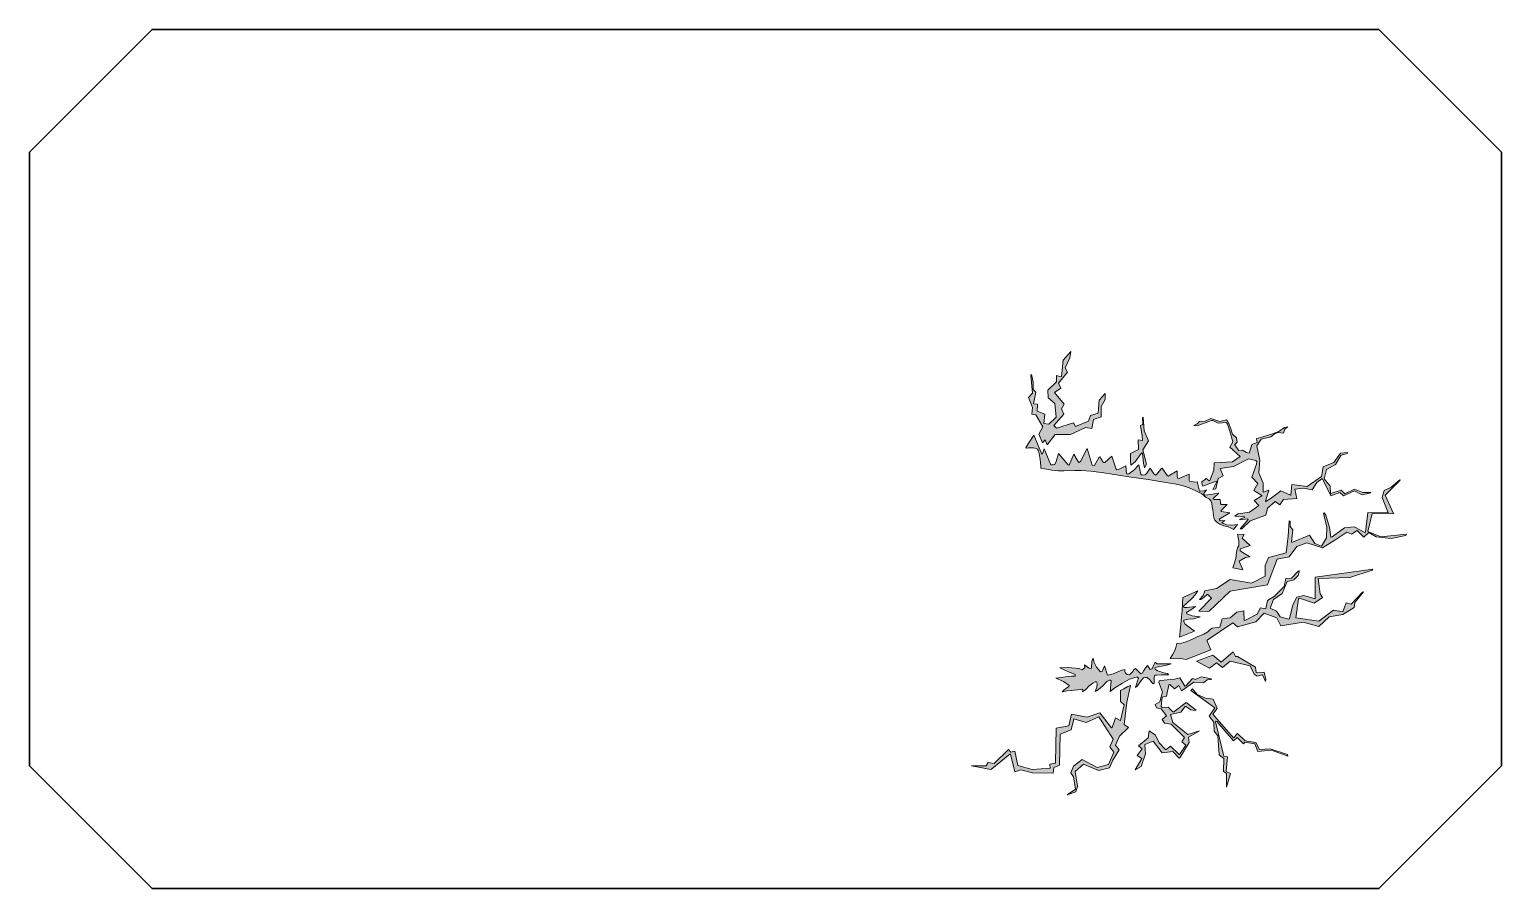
# Model space of a CAD drawing. Extents: x 6 to 143, y -103 to -23.
import ezdxf

# ---------------------------------------------------------------- set-up
doc = ezdxf.new("R2010")
doc.units = 0
doc.header["$MEASUREMENT"] = 0
doc.layers.add('EdgeTop', color=7, linetype='Continuous', lineweight=0)
doc.layers.add('VoidF-Lightning', color=7, linetype='Continuous', lineweight=0)

msp = doc.modelspace()

# ---------------------------------------------------------------- hatches: boundary and pattern name
at = {"layer": 'VoidF-Lightning', "true_color": 0x51c4f1, "transparency": 33554687}
h = msp.add_hatch(color=133, dxfattribs=at)
h.dxf.hatch_style = 2
h.paths.add_polyline_path([(99.76, -60.54), (100.11, -59.87), (99.47, -58.73), (99.09, -58.67), (99.16, -58.06), (98.79, -57.14), (99.16, -56.72), (99.01, -55.08), (99.08, -54.98), (99.22, -55.71), (99.23, -56.4), (99.48, -56.62), (99.25, -57.71), (99.63, -57.74), (99.6, -58.4), (100.31, -58.69), (100.21, -59.55), (100.68, -59.6), (101.35, -58.95), (101.23, -57.7), (100.62, -57.17), (100.58, -56.45), (101.38, -55.67), (101.39, -55.08), (101.8, -55.2), (101.85, -55.16), (102.03, -53.65), (102.73, -52.85), (102.63, -53.45), (102.2, -54.36), (102.43, -54.77), (101.57, -55.79), (101.8, -56.27), (101.22, -56.66), (102.1, -57.75), (101.85, -58.19), (102.07, -58.67), (101.16, -59.75), (101.4, -59.99), (102.99, -59.5), (103.17, -59.82), (104.38, -59.33), (104.55, -58.81), (105.28, -58.59), (105.38, -57.38), (105.92, -56.75), (105.94, -57.31), (105.55, -57.98), (105.57, -58.92), (104.85, -59.19), (104.69, -60.02), (104.09, -59.91), (102.7, -60.58), (101.27, -60.58), (100.52, -61.53), (100.34, -61.06), (100.09, -61.36)])
h = msp.add_hatch(color=133, dxfattribs=at)
h.dxf.hatch_style = 2
h.paths.add_polyline_path([(108.33, -63.43), (108.28, -63.01), (108.28, -62.33), (109.02, -61.97), (109.01, -61.08), (109.41, -61.13), (109.37, -60.7), (109.22, -59.74), (109.38, -59.67), (109.43, -59.61), (109.41, -59.06), (109.48, -58.96), (109.57, -60.24), (109.96, -61.16), (109.44, -62), (109.78, -63.34), (109.6, -63.68), (109.51, -63.26), (109.42, -62.36), (109.35, -62.28), (109.27, -62.36), (108.71, -63.12)])
h = msp.add_hatch(color=133, dxfattribs=at)
h.dxf.hatch_style = 2
h.paths.add_polyline_path([(114.94, -64.98), (115.29, -64.75), (115.32, -64.63), (115.63, -64.88), (115.68, -64.85), (116.06, -63.9), (116.07, -63.22), (117.79, -63.11), (118.51, -62.61), (117.55, -61.77), (117.83, -61.26), (117.55, -60.27), (117.32, -59.6), (117.23, -59.45), (116.46, -59.52), (115.95, -59.26), (115.85, -59.27), (114.5, -59.77), (114.19, -59.73), (114.51, -59.58), (114.73, -59.37), (115.24, -59.33), (115.77, -59.1), (116.6, -59.35), (117.24, -59.21), (117.3, -59.26), (117.42, -59.49), (117.63, -60.04), (117.79, -60.55), (118.15, -60.9), (118.22, -61.28), (118.01, -61.5), (118.01, -61.54), (118.37, -62.11), (118.72, -62.02), (119.11, -62.25), (119.35, -62.32), (119.47, -61.95), (119.59, -61.52), (120.08, -61.31), (120.04, -60.95), (120.19, -60.93), (120.63, -60.79), (121.52, -60.5), (122.12, -60.31), (122.65, -59.91), (122.95, -59.87), (122.66, -60.07), (122.55, -60.44), (122.05, -60.39), (121.78, -60.47), (121.36, -60.8), (120.47, -61.02), (120.07, -61.62), (120.33, -62.97), (120.25, -64.16), (120.66, -65.11), (120.64, -65.94), (121.17, -65.77), (120.86, -66.78), (120.91, -66.83), (121.31, -66.56), (122.3, -65.82), (123.2, -66.24), (123.24, -66.21), (123.31, -65.24), (124.76, -65.42), (126.09, -64.48), (126.24, -63.59), (127.22, -63.19), (127.85, -62.31), (128.52, -62.24), (128.46, -62.36), (127.95, -62.49), (127.88, -62.53), (127.39, -63.38), (126.54, -63.83), (126.32, -64.69), (126.9, -65.38), (126.93, -66.05), (126.96, -66.07), (127.9, -65.76), (128.26, -66.09), (129.16, -65.66), (129.94, -65.98), (130.65, -65.98), (130.68, -66.02), (129.87, -66.2), (129.16, -65.81), (128.13, -66.29), (127.78, -65.98), (126.95, -66.28), (126.17, -64.7), (126.12, -64.7), (125.65, -65.05), (125.2, -65.74), (124.4, -65.56), (123.61, -65.68), (123.79, -66.53), (122.54, -66.64), (122.21, -67.13), (121.77, -66.81), (121.04, -67.43), (120.89, -68.08), (119.43, -68.63), (118.65, -69.37), (118.5, -69.36), (119.25, -68.5), (119.23, -68.42), (118.49, -68.53), (118.46, -68.46), (118.91, -68.29), (118.87, -68.21), (118, -68.19), (118.06, -68.11), (118.33, -67.97), (119.38, -67.8), (120.23, -67.2), (119.82, -66.73), (120.53, -66.29), (120.52, -66.25), (119.77, -65.78), (120.16, -65.13), (119.6, -64.55), (120.02, -63.35), (120.05, -63.1), (119.98, -63), (119.27, -62.85), (119.23, -62.86), (117.89, -63.56), (116.64, -63.74), (116.92, -64.41), (116.45, -64.66), (116.25, -65.65), (115.96, -65.7), (116.15, -65.31), (116.3, -65.01), (116.28, -64.93), (115.04, -65.4), (114.98, -65.25)])
h = msp.add_hatch(color=133, dxfattribs=at)
h.dxf.hatch_style = 2
h.paths.add_polyline_path([(98.55, -61.8), (99.28, -60.65), (100.02, -62.4), (100.08, -62.39), (100.24, -61.92), (100.87, -63.4), (101.08, -63.41), (101.23, -63.37), (101.36, -63.1), (101.59, -62.33), (102.47, -63.4), (102.56, -63.42), (102.65, -63.29), (103.02, -62.41), (103.44, -63.16), (103.49, -63.17), (103.62, -63.08), (104.26, -61.87), (104.73, -63.44), (104.84, -63.48), (104.93, -63.45), (105.38, -62.7), (105.42, -62.65), (105.74, -63.14), (105.8, -63.18), (105.91, -63.18), (106.56, -62.58), (106.96, -63.79), (107.02, -63.86), (107.16, -63.85), (107.85, -63.5), (107.92, -64.21), (108.01, -64.26), (108.14, -64.24), (108.61, -63.89), (109.07, -63.41), (109.26, -64.26), (109.37, -64.35), (109.67, -64.33), (109.82, -64.19), (110.12, -63.7), (110.47, -64.25), (110.61, -64.35), (110.69, -64.34), (111.19, -63.73), (111.24, -63.71), (111.73, -64.43), (111.79, -64.46), (112.65, -63.95), (112.64, -64.4), (112.68, -64.65), (112.81, -64.67), (112.94, -64.61), (113.75, -64.27), (113.75, -64.85), (113.8, -64.93), (113.96, -64.96), (114.28, -65), (114.5, -64.98), (114.71, -65.86), (114.81, -65.86), (115.16, -65.81), (115.36, -65.74), (115.13, -66.08), (115.14, -66.2), (115.2, -66.23), (115.7, -66.17), (116.53, -66.04), (116, -66.52), (116, -66.59), (116.13, -66.63), (116.64, -66.62), (116.66, -67.01), (116.73, -67.1), (117.29, -67.1), (116.71, -67.67), (116.76, -67.76), (117.55, -67.88), (116.56, -68.47), (116.64, -68.61), (117.09, -68.59), (116.81, -68.77), (116.92, -68.87), (117.25, -68.98), (117.69, -69.02), (118.02, -68.98), (118.27, -68.95), (117.87, -69.41), (117.68, -69.29), (117.4, -69.17), (116.98, -69.07), (116.62, -68.94), (116.33, -68.74), (116.16, -68.56), (116.05, -68.34), (116.01, -68.1), (116, -67.85), (115.95, -67.59), (115.91, -67.32), (115.88, -66.98), (115.81, -66.77), (115.61, -66.57), (115.35, -66.43), (114.93, -66.11), (114.38, -65.83), (113.74, -65.55), (113.11, -65.34), (112.39, -65.18), (111.58, -65.03), (109.94, -64.78), (108.12, -64.51), (105.82, -64.14), (104.6, -63.98), (103.68, -63.92), (103.09, -63.93), (102.07, -63.96), (101.57, -63.95), (100.97, -63.89), (100.64, -63.82), (100.28, -63.77), (99.94, -63.72), (99.94, -63.48), (99.87, -62.91), (99.79, -62.36), (99.71, -62.11), (99.61, -61.95), (99.5, -61.87), (99.39, -61.84), (99.25, -61.82), (98.8, -61.83), (98.59, -61.84)])
h = msp.add_hatch(color=133, dxfattribs=at)
h.dxf.hatch_style = 2
h.paths.add_polyline_path([(114.73, -75.93), (115.05, -75.56), (115.21, -75.12), (116.31, -74.91), (117.56, -74.08), (119.57, -74.43), (120.85, -73.77), (120.85, -72.76), (121.16, -72.02), (122.79, -71.6), (122.98, -70.04), (123.06, -68.61), (123.15, -68.64), (123.17, -69.15), (123.4, -69.45), (123.28, -70.57), (123.33, -70.62), (124.97, -69.95), (125.47, -70.72), (126.08, -70.96), (126.55, -70.19), (126.57, -69.19), (126.27, -67.89), (126.34, -67.87), (126.5, -68.08), (126.82, -69.23), (126.94, -70.14), (127.08, -70.09), (128.23, -69.27), (129.14, -69.17), (130.13, -69.69), (130.18, -69.68), (130.4, -67.84), (132.29, -67.87), (131.72, -66.43), (131.92, -65.79), (132.54, -65.51), (133.39, -64.8), (133.41, -64.82), (132, -66.22), (132.79, -67.92), (132.8, -67.96), (130.8, -67.94), (130.39, -69.61), (131.62, -70.09), (133.99, -69.87), (133.94, -69.97), (132.57, -70.27), (131.17, -70.1), (130.49, -69.69), (130.02, -70.13), (129.4, -69.53), (128.87, -69.87), (128.45, -69.67), (127.31, -70.4), (126.19, -71.13), (124.71, -70.66), (123.77, -71.01), (123.08, -71.98), (121.95, -72.2), (121.31, -73.9), (121.06, -74.57), (117.58, -75.17), (115.61, -77.03), (115.42, -77.07), (114.64, -77.02), (115.82, -75.81), (115.5, -75.48), (115.43, -75.49), (115.12, -75.76), (114.83, -75.93)])
h = msp.add_hatch(color=133, dxfattribs=at)
h.dxf.hatch_style = 2
h.paths.add_polyline_path([(118.27, -69.86), (118.89, -69.89), (118.69, -70.23), (119.43, -70.9), (118.52, -71.23), (118.5, -71.41), (119.42, -71.96), (119, -72.04), (118.42, -72.36), (118.75, -73.17), (117.81, -72.98), (117.97, -72.54), (118.09, -72.13), (118.17, -71.53), (118.27, -71.12), (118.37, -70.95), (118.38, -70.51)])
h = msp.add_hatch(color=133, dxfattribs=at)
h.dxf.hatch_style = 2
h.paths.add_polyline_path([(111.99, -81.44), (112.2, -81.1), (112.41, -80.7), (112.52, -80.41), (112.6, -80.05), (113.05, -80.01), (113.46, -79.89), (114.08, -79.64), (114.56, -79.4), (115.12, -79.16), (115.48, -78.96), (115.64, -78.8), (115.89, -78.61), (116.61, -78.53), (116.83, -77.75), (117.56, -77.66), (118.21, -77.11), (118.86, -76.99), (118.89, -77.89), (119.01, -77.87), (120.08, -77.32), (120.4, -76.72), (120.89, -76.8), (121.04, -76.03), (121.71, -75.63), (122.6, -74.74), (122.75, -73.99), (123.29, -73.94), (123.92, -73.29), (124.04, -73.26), (123.9, -73.71), (123.51, -74.11), (122.88, -74.25), (122.41, -75.39), (121.6, -75.94), (121.29, -76.76), (121.88, -77.03), (122.24, -77.54), (123.04, -77.78), (123.09, -77.75), (123.41, -76.44), (123.77, -75.72), (124.45, -75.57), (125.48, -75.89), (125.5, -73.85), (130.87, -73.11), (130.8, -73.21), (128.71, -73.88), (125.78, -73.98), (125.97, -75.4), (126.18, -75.77), (125.4, -76.27), (124.02, -75.81), (123.95, -75.87), (123.69, -77.66), (125.83, -77.96), (127.2, -76.93), (128.08, -77.09), (128.37, -76.26), (128.84, -76.37), (129.89, -75.26), (130.01, -75.23), (129.19, -76.22), (129.14, -76.68), (128.08, -77.35), (126.79, -77.57), (125.84, -78.44), (124.37, -78.04), (122.28, -78.4), (121.91, -77.65), (120.75, -77.2), (119.97, -78.01), (118.27, -78.48), (117.81, -78.1), (115.44, -79.74), (115.44, -79.81), (115.77, -80.63), (113.46, -81.54), (113.13, -81.46)])
h = msp.add_hatch(color=133, dxfattribs=at)
h.dxf.hatch_style = 2
h.paths.add_polyline_path([(112.84, -79.44), (114.26, -78.89), (113.39, -78.24), (113.27, -78.02), (113.25, -77.85), (113.68, -77.77), (114.2, -77.73), (114.79, -77.56), (114.02, -77.47), (113.55, -77.26), (113.51, -77.14), (113.92, -76.89), (114.35, -76.58), (113.53, -76.69), (113.25, -76.68), (113.24, -76.56), (113.51, -76.31), (114, -75.86), (114.32, -75.52), (114.57, -75.14), (113.79, -75.46), (113.18, -75.75), (113.11, -76.97), (113.05, -77.6), (112.96, -78.58)])
h = msp.add_hatch(color=133, dxfattribs=at)
h.dxf.hatch_style = 2
h.paths.add_polyline_path([(114.44, -81.69), (115.97, -81.12), (116.73, -81.77), (117.84, -80.8), (118.08, -81.24), (118.26, -81.26), (119.92, -82.24), (120.01, -82.75), (120.08, -82.77), (120.75, -82.72), (120.91, -83.4), (120.86, -83.59), (120.58, -82.96), (120.1, -83.08), (119.8, -82.9), (119.44, -82.12), (117.58, -81.67), (116.85, -82.28), (116.31, -81.85), (115.66, -82.35)])
h = msp.add_hatch(color=133, dxfattribs=at)
h.dxf.hatch_style = 2
h.paths.add_polyline_path([(106.15, -82.98), (105.88, -82.13), (105.65, -82.66), (105.48, -82.68), (105.13, -82.24), (104.88, -81.73), (104.83, -81.47), (104.74, -81.48), (104.7, -81.76), (104.67, -82.27), (104.66, -82.34), (104.57, -82.38), (104.39, -82.3), (103.99, -82.03), (104.05, -82.31), (103.79, -82.48), (103.5, -82.36), (102.45, -82.26), (101.7, -82.3), (102.18, -82.52), (102.46, -82.65), (103.13, -82.94), (103.13, -83.07), (102.8, -83.09), (102.24, -83.14), (101.83, -83.2), (101.33, -83.28), (102.05, -83.57), (102.59, -83.94), (102.54, -84.04), (102.33, -84.2), (102.15, -84.33), (101.93, -84.53), (102.4, -84.44), (102.76, -84.4), (103.62, -84.31), (103.77, -84.29), (103.84, -84.35), (103.82, -84.54), (104.12, -84.31), (104.41, -84.02), (104.79, -83.72), (105.01, -83.6), (105.12, -83.62), (105.18, -83.73), (105.17, -83.84), (105.15, -84.1), (105, -84.52), (105.31, -84.31), (105.68, -84.02), (106.09, -83.59), (106.32, -83.45), (106.43, -83.45), (106.48, -83.53), (106.38, -84.5), (106.82, -84.17), (107.54, -83.73), (108.2, -83.37), (108.68, -83.19), (108.86, -83.16), (108.95, -83.18), (109.02, -83.28), (108.95, -83.53), (108.77, -84.14), (108.93, -83.99), (109.28, -83.48), (109.51, -83.25), (109.67, -83.21), (109.82, -83.21), (109.98, -83.29), (110.12, -83.45), (110.28, -83.67), (110.37, -83.77), (110.48, -83.77), (110.48, -83.51), (110.5, -83.16), (110.55, -82.99), (110.7, -82.98), (111.17, -82.97), (111.54, -82.96), (111.8, -82.95), (111.84, -82.91), (111.75, -82.82), (111.37, -82.76), (111.02, -82.66), (110.82, -82.57), (110.58, -82.42), (110.57, -82.3), (110.7, -82.24), (111.02, -82.17), (111.37, -82.13), (111.76, -82.04), (112.07, -81.94), (111.58, -81.93), (111.07, -81.92), (110.75, -81.93), (110.59, -81.79), (110.45, -82.03), (110.31, -82.41), (110.12, -82.47), (109.88, -82.1), (109.7, -82.31), (109.53, -82.55), (109.42, -82.78), (109.38, -82.84), (109.24, -82.86), (108.97, -82.58), (108.76, -82.36), (108.64, -82.47), (108.43, -82.7), (108.26, -82.89), (108.17, -82.96), (107.98, -82.92), (107.83, -82.8), (107.77, -82.63), (107.75, -82.47), (107.48, -82.52), (107.12, -82.68), (106.76, -82.83), (106.47, -82.92)])
h = msp.add_hatch(color=133, dxfattribs=at)
h.dxf.hatch_style = 2
h.paths.add_polyline_path([(111.11, -83.49), (111.72, -83.42), (112.4, -83.37), (112.87, -83.25), (113.35, -84.01), (113.45, -83.97), (114.06, -83.31), (114.32, -83.4), (114.9, -83.15), (115.82, -83.33), (115.78, -83.38), (115.42, -83.41), (115.09, -83.69), (114.19, -83.65), (113.04, -84.44), (112.8, -83.94), (112.4, -84.26), (111.95, -83.85), (111.85, -83.9), (111.63, -84.94), (111.25, -85.03), (111.14, -85.9), (111.24, -86), (111.81, -85.97), (112.23, -86.39), (112.33, -86.39), (113.47, -85.54), (114.42, -86.25), (114.31, -86.27), (113.9, -86.2), (113.44, -85.89), (113.37, -85.9), (112.98, -86.42), (112.01, -86.65), (112.23, -87.38), (113.64, -88.5), (114.73, -88.17), (113.69, -88.75), (113.77, -89.25), (112.88, -90.67), (112.81, -90.72), (112.23, -90.11), (111.24, -90.22), (110.39, -89.12), (109.64, -89.44), (109.68, -90.32), (109.27, -91.5), (108.71, -91.79), (109.36, -90.75), (108.9, -90.48), (109.37, -89.85), (109.02, -89.57), (109.92, -88.81), (110.02, -88.16), (110.63, -88.58), (110.96, -89.3), (111.54, -89.9), (111.6, -89.9), (112.03, -89.6), (112.83, -90.39), (112.86, -90.37), (113.45, -89.5), (113.06, -89.2), (113.33, -88.78), (112.09, -87.56), (111.47, -87.45), (111.25, -87.12), (111.63, -86.77), (111.14, -86.13), (110.71, -86.02), (110.58, -85.72), (111.03, -85.48), (111.28, -84.54), (110.93, -83.68), (110.96, -83.5)])
h = msp.add_hatch(color=133, dxfattribs=at)
h.dxf.hatch_style = 2
h.paths.add_polyline_path([(108.3, -83.96), (107.96, -85.49), (107.71, -87.58), (108.09, -87.87), (107.27, -88.66), (106.89, -89.51), (107.22, -89.94), (106.64, -90.9), (106.32, -91.61), (105.3, -91.85), (103.9, -91.28), (103.12, -91.95), (103.36, -93.32), (103.2, -93.86), (102.4, -94.12), (103.15, -93.59), (102.99, -92.44), (102.72, -92.08), (102.97, -91.47), (103.78, -90.84), (105.19, -91.57), (106.23, -91.32), (106.73, -90.17), (106.37, -89.67), (106.67, -88.95), (105.34, -86.88), (104.17, -87.38), (103.01, -87.05), (102.77, -88.08), (101.74, -88.48), (101.66, -91.37), (101.14, -91.57), (101.1, -92.11), (99.17, -92.07), (98.08, -91.81), (97.51, -91.99), (97.12, -90.35), (97.05, -90.33), (95.37, -91.7), (95.28, -91.76), (93.48, -91.42), (94.83, -91.44), (95.02, -91.11), (95.58, -91.22), (96.91, -89.91), (97.14, -90.15), (97.51, -90.07), (97.79, -91.41), (99.12, -91.78), (100.79, -91.64), (100.77, -91.27), (101.29, -91.19), (101.37, -87.93), (102.55, -87.71), (102.78, -86.61), (104.25, -86.89), (105.42, -86.49), (106.52, -87.9), (106.57, -87.86), (106.9, -86.97), (107.33, -87.21), (107.36, -87.21), (107.71, -85.76), (107.35, -85.43), (107.37, -84.4), (107.66, -84.25), (108.04, -84.05)])
h = msp.add_hatch(color=133, dxfattribs=at)
h.dxf.hatch_style = 2
h.paths.add_polyline_path([(113.92, -84.41), (116.14, -86.02), (115.62, -86.81), (116.05, -87.35), (116.09, -88.21), (116.43, -88.64), (116.54, -90.42), (116.97, -90.76), (116.94, -91.96), (117.24, -92.13), (117.22, -93.42), (117.59, -92.13), (117.19, -91.97), (117.33, -90.6), (116.99, -90.54), (116.21, -87.34), (116.23, -87.28), (116.32, -87.29), (117.89, -89.11), (118.23, -88.79), (118.83, -89.39), (118.93, -89.23), (119.87, -89.39), (120.14, -90.08), (121.43, -89.98), (122.96, -90.54), (122.91, -90.39), (121.31, -89.84), (120.3, -89.9), (119.98, -89.26), (118.97, -89.1), (118.25, -88.41), (117.88, -88.81), (117.22, -88.07), (116.11, -86.79), (115.97, -86.63), (116.35, -86.1), (116, -85.21), (115.29, -85.13), (114.49, -84.78), (114.08, -84.26)])

# ---------------------------------------------------------------- linework, layer by layer
at = {"layer": 'EdgeTop', "color": 250, "lineweight": 35, "true_color": 0x231f20}
msp.add_lwpolyline([(142.86, -91.43), (142.86, -34.29), (131.43, -22.86), (17.14, -22.86), (5.71, -34.29), (5.71, -91.43), (17.14, -102.86), (131.43, -102.86)], close=True, dxfattribs=at)
at = {"layer": 'VoidF-Lightning', "color": 165, "lineweight": 9, "true_color": 0x4167b0}
for points in [[(99.76, -60.54), (100.11, -59.87), (99.47, -58.73), (99.09, -58.67), (99.16, -58.06), (98.79, -57.14), (99.16, -56.72), (99.01, -55.08), (99.08, -54.98), (99.22, -55.71), (99.23, -56.4), (99.48, -56.62), (99.25, -57.71), (99.63, -57.74), (99.6, -58.4), (100.31, -58.69), (100.21, -59.55), (100.68, -59.6), (101.35, -58.95), (101.23, -57.7), (100.62, -57.17), (100.58, -56.45), (101.38, -55.67), (101.39, -55.08), (101.8, -55.2), (101.85, -55.16), (102.03, -53.65), (102.73, -52.85), (102.63, -53.45), (102.2, -54.36), (102.43, -54.77), (101.57, -55.79), (101.8, -56.27), (101.22, -56.66), (102.1, -57.75), (101.85, -58.19), (102.07, -58.67), (101.16, -59.75), (101.4, -59.99), (102.99, -59.5), (103.17, -59.82), (104.38, -59.33), (104.55, -58.81), (105.28, -58.59), (105.38, -57.38), (105.92, -56.75), (105.94, -57.31), (105.55, -57.98), (105.57, -58.92), (104.85, -59.19), (104.69, -60.02), (104.09, -59.91), (102.7, -60.58), (101.27, -60.58), (100.52, -61.53), (100.34, -61.06), (100.09, -61.36)], [(108.33, -63.43), (108.28, -63.01), (108.28, -62.33), (109.02, -61.97), (109.01, -61.08), (109.41, -61.13), (109.37, -60.7), (109.22, -59.74), (109.38, -59.67), (109.43, -59.61), (109.41, -59.06), (109.48, -58.96), (109.57, -60.24), (109.96, -61.16), (109.44, -62), (109.78, -63.34), (109.6, -63.68), (109.51, -63.26), (109.42, -62.36), (109.35, -62.28), (109.27, -62.36), (108.71, -63.12)], [(114.94, -64.98), (115.29, -64.75), (115.32, -64.63), (115.63, -64.88), (115.68, -64.85), (116.06, -63.9), (116.07, -63.22), (117.79, -63.11), (118.51, -62.61), (117.55, -61.77), (117.83, -61.26), (117.55, -60.27), (117.32, -59.6), (117.23, -59.45), (116.46, -59.52), (115.95, -59.26), (115.85, -59.27), (114.5, -59.77), (114.19, -59.73), (114.51, -59.58), (114.73, -59.37), (115.24, -59.33), (115.77, -59.1), (116.6, -59.35), (117.24, -59.21), (117.3, -59.26), (117.42, -59.49), (117.63, -60.04), (117.79, -60.55), (118.15, -60.9), (118.22, -61.28), (118.01, -61.5), (118.01, -61.54), (118.37, -62.11), (118.72, -62.02), (119.11, -62.25), (119.35, -62.32), (119.47, -61.95), (119.59, -61.52), (120.08, -61.31), (120.04, -60.95), (120.19, -60.93), (120.63, -60.79), (121.52, -60.5), (122.12, -60.31), (122.65, -59.91), (122.95, -59.87), (122.66, -60.07), (122.55, -60.44), (122.05, -60.39), (121.78, -60.47), (121.36, -60.8), (120.47, -61.02), (120.07, -61.62), (120.33, -62.97), (120.25, -64.16), (120.66, -65.11), (120.64, -65.94), (121.17, -65.77), (120.86, -66.78), (120.91, -66.83), (121.31, -66.56), (122.3, -65.82), (123.2, -66.24), (123.24, -66.21), (123.31, -65.24), (124.76, -65.42), (126.09, -64.48), (126.24, -63.59), (127.22, -63.19), (127.85, -62.31), (128.52, -62.24), (128.46, -62.36), (127.95, -62.49), (127.88, -62.53), (127.39, -63.38), (126.54, -63.83), (126.32, -64.69), (126.9, -65.38), (126.93, -66.05), (126.96, -66.07), (127.9, -65.76), (128.26, -66.09), (129.16, -65.66), (129.94, -65.98), (130.65, -65.98), (130.68, -66.02), (129.87, -66.2), (129.16, -65.81), (128.13, -66.29), (127.78, -65.98), (126.95, -66.28), (126.17, -64.7), (126.12, -64.7), (125.65, -65.05), (125.2, -65.74), (124.4, -65.56), (123.61, -65.68), (123.79, -66.53), (122.54, -66.64), (122.21, -67.13), (121.77, -66.81), (121.04, -67.43), (120.89, -68.08), (119.43, -68.63), (118.65, -69.37), (118.5, -69.36), (119.25, -68.5), (119.23, -68.42), (118.49, -68.53), (118.46, -68.46), (118.91, -68.29), (118.87, -68.21), (118, -68.19), (118.06, -68.11), (118.33, -67.97), (119.38, -67.8), (120.23, -67.2), (119.82, -66.73), (120.53, -66.29), (120.52, -66.25), (119.77, -65.78), (120.16, -65.13), (119.6, -64.55), (120.02, -63.35), (120.05, -63.1), (119.98, -63), (119.27, -62.85), (119.23, -62.86), (117.89, -63.56), (116.64, -63.74), (116.92, -64.41), (116.45, -64.66), (116.25, -65.65), (115.96, -65.7), (116.15, -65.31), (116.3, -65.01), (116.28, -64.93), (115.04, -65.4), (114.98, -65.25)], [(98.55, -61.8), (99.28, -60.65), (100.02, -62.4), (100.08, -62.39), (100.24, -61.92), (100.87, -63.4), (101.08, -63.41), (101.23, -63.37), (101.36, -63.1), (101.59, -62.33), (102.47, -63.4), (102.56, -63.42), (102.65, -63.29), (103.02, -62.41), (103.44, -63.16), (103.49, -63.17), (103.62, -63.08), (104.26, -61.87), (104.73, -63.44), (104.84, -63.48), (104.93, -63.45), (105.38, -62.7), (105.42, -62.65), (105.74, -63.14), (105.8, -63.18), (105.91, -63.18), (106.56, -62.58), (106.96, -63.79), (107.02, -63.86), (107.16, -63.85), (107.85, -63.5), (107.92, -64.21), (108.01, -64.26), (108.14, -64.24), (108.61, -63.89), (109.07, -63.41), (109.26, -64.26), (109.37, -64.35), (109.67, -64.33), (109.82, -64.19), (110.12, -63.7), (110.47, -64.25), (110.61, -64.35), (110.69, -64.34), (111.19, -63.73), (111.24, -63.71), (111.73, -64.43), (111.79, -64.46), (112.65, -63.95), (112.64, -64.4), (112.68, -64.65), (112.81, -64.67), (112.94, -64.61), (113.75, -64.27), (113.75, -64.85), (113.8, -64.93), (113.96, -64.96), (114.28, -65), (114.5, -64.98), (114.71, -65.86), (114.81, -65.86), (115.16, -65.81), (115.36, -65.74), (115.13, -66.08), (115.14, -66.2), (115.2, -66.23), (115.7, -66.17), (116.53, -66.04), (116, -66.52), (116, -66.59), (116.13, -66.63), (116.64, -66.62), (116.66, -67.01), (116.73, -67.1), (117.29, -67.1), (116.71, -67.67), (116.76, -67.76), (117.55, -67.88), (116.56, -68.47), (116.64, -68.61), (117.09, -68.59), (116.81, -68.77), (116.92, -68.87), (117.25, -68.98), (117.69, -69.02), (118.02, -68.98), (118.27, -68.95), (117.87, -69.41), (117.68, -69.29), (117.4, -69.17), (116.98, -69.07), (116.62, -68.94), (116.33, -68.74), (116.16, -68.56), (116.05, -68.34), (116.01, -68.1), (116, -67.85), (115.95, -67.59), (115.91, -67.32), (115.88, -66.98), (115.81, -66.77), (115.61, -66.57), (115.35, -66.43), (114.93, -66.11), (114.38, -65.83), (113.74, -65.55), (113.11, -65.34), (112.39, -65.18), (111.58, -65.03), (109.94, -64.78), (108.12, -64.51), (105.82, -64.14), (104.6, -63.98), (103.68, -63.92), (103.09, -63.93), (102.07, -63.96), (101.57, -63.95), (100.97, -63.89), (100.64, -63.82), (100.28, -63.77), (99.94, -63.72), (99.94, -63.48), (99.87, -62.91), (99.79, -62.36), (99.71, -62.11), (99.61, -61.95), (99.5, -61.87), (99.39, -61.84), (99.25, -61.82), (98.8, -61.83), (98.59, -61.84)], [(114.73, -75.93), (115.05, -75.56), (115.21, -75.12), (116.31, -74.91), (117.56, -74.08), (119.57, -74.43), (120.85, -73.77), (120.85, -72.76), (121.16, -72.02), (122.79, -71.6), (122.98, -70.04), (123.06, -68.61), (123.15, -68.64), (123.17, -69.15), (123.4, -69.45), (123.28, -70.57), (123.33, -70.62), (124.97, -69.95), (125.47, -70.72), (126.08, -70.96), (126.55, -70.19), (126.57, -69.19), (126.27, -67.89), (126.34, -67.87), (126.5, -68.08), (126.82, -69.23), (126.94, -70.14), (127.08, -70.09), (128.23, -69.27), (129.14, -69.17), (130.13, -69.69), (130.18, -69.68), (130.4, -67.84), (132.29, -67.87), (131.72, -66.43), (131.92, -65.79), (132.54, -65.51), (133.39, -64.8), (133.41, -64.82), (132, -66.22), (132.79, -67.92), (132.8, -67.96), (130.8, -67.94), (130.39, -69.61), (131.62, -70.09), (133.99, -69.87), (133.94, -69.97), (132.57, -70.27), (131.17, -70.1), (130.49, -69.69), (130.02, -70.13), (129.4, -69.53), (128.87, -69.87), (128.45, -69.67), (127.31, -70.4), (126.19, -71.13), (124.71, -70.66), (123.77, -71.01), (123.08, -71.98), (121.95, -72.2), (121.31, -73.9), (121.06, -74.57), (117.58, -75.17), (115.61, -77.03), (115.42, -77.07), (114.64, -77.02), (115.82, -75.81), (115.5, -75.48), (115.43, -75.49), (115.12, -75.76), (114.83, -75.93)], [(118.27, -69.86), (118.89, -69.89), (118.69, -70.23), (119.43, -70.9), (118.52, -71.23), (118.5, -71.41), (119.42, -71.96), (119, -72.04), (118.42, -72.36), (118.75, -73.17), (117.81, -72.98), (117.97, -72.54), (118.09, -72.13), (118.17, -71.53), (118.27, -71.12), (118.37, -70.95), (118.38, -70.51)], [(111.99, -81.44), (112.2, -81.1), (112.41, -80.7), (112.52, -80.41), (112.6, -80.05), (113.05, -80.01), (113.46, -79.89), (114.08, -79.64), (114.56, -79.4), (115.12, -79.16), (115.48, -78.96), (115.64, -78.8), (115.89, -78.61), (116.61, -78.53), (116.83, -77.75), (117.56, -77.66), (118.21, -77.11), (118.86, -76.99), (118.89, -77.89), (119.01, -77.87), (120.08, -77.32), (120.4, -76.72), (120.89, -76.8), (121.04, -76.03), (121.71, -75.63), (122.6, -74.74), (122.75, -73.99), (123.29, -73.94), (123.92, -73.29), (124.04, -73.26), (123.9, -73.71), (123.51, -74.11), (122.88, -74.25), (122.41, -75.39), (121.6, -75.94), (121.29, -76.76), (121.88, -77.03), (122.24, -77.54), (123.04, -77.78), (123.09, -77.75), (123.41, -76.44), (123.77, -75.72), (124.45, -75.57), (125.48, -75.89), (125.5, -73.85), (130.87, -73.11), (130.8, -73.21), (128.71, -73.88), (125.78, -73.98), (125.97, -75.4), (126.18, -75.77), (125.4, -76.27), (124.02, -75.81), (123.95, -75.87), (123.69, -77.66), (125.83, -77.96), (127.2, -76.93), (128.08, -77.09), (128.37, -76.26), (128.84, -76.37), (129.89, -75.26), (130.01, -75.23), (129.19, -76.22), (129.14, -76.68), (128.08, -77.35), (126.79, -77.57), (125.84, -78.44), (124.37, -78.04), (122.28, -78.4), (121.91, -77.65), (120.75, -77.2), (119.97, -78.01), (118.27, -78.48), (117.81, -78.1), (115.44, -79.74), (115.44, -79.81), (115.77, -80.63), (113.46, -81.54), (113.13, -81.46)], [(112.84, -79.44), (114.26, -78.89), (113.39, -78.24), (113.27, -78.02), (113.25, -77.85), (113.68, -77.77), (114.2, -77.73), (114.79, -77.56), (114.02, -77.47), (113.55, -77.26), (113.51, -77.14), (113.92, -76.89), (114.35, -76.58), (113.53, -76.69), (113.25, -76.68), (113.24, -76.56), (113.51, -76.31), (114, -75.86), (114.32, -75.52), (114.57, -75.14), (113.79, -75.46), (113.18, -75.75), (113.11, -76.97), (113.05, -77.6), (112.96, -78.58)], [(114.44, -81.69), (115.97, -81.12), (116.73, -81.77), (117.84, -80.8), (118.08, -81.24), (118.26, -81.26), (119.92, -82.24), (120.01, -82.75), (120.08, -82.77), (120.75, -82.72), (120.91, -83.4), (120.86, -83.59), (120.58, -82.96), (120.1, -83.08), (119.8, -82.9), (119.44, -82.12), (117.58, -81.67), (116.85, -82.28), (116.31, -81.85), (115.66, -82.35)], [(106.15, -82.98), (105.88, -82.13), (105.65, -82.66), (105.48, -82.68), (105.13, -82.24), (104.88, -81.73), (104.83, -81.47), (104.74, -81.48), (104.7, -81.76), (104.67, -82.27), (104.66, -82.34), (104.57, -82.38), (104.39, -82.3), (103.99, -82.03), (104.05, -82.31), (103.79, -82.48), (103.5, -82.36), (102.45, -82.26), (101.7, -82.3), (102.18, -82.52), (102.46, -82.65), (103.13, -82.94), (103.13, -83.07), (102.8, -83.09), (102.24, -83.14), (101.83, -83.2), (101.33, -83.28), (102.05, -83.57), (102.59, -83.94), (102.54, -84.04), (102.33, -84.2), (102.15, -84.33), (101.93, -84.53), (102.4, -84.44), (102.76, -84.4), (103.62, -84.31), (103.77, -84.29), (103.84, -84.35), (103.82, -84.54), (104.12, -84.31), (104.41, -84.02), (104.79, -83.72), (105.01, -83.6), (105.12, -83.62), (105.18, -83.73), (105.17, -83.84), (105.15, -84.1), (105, -84.52), (105.31, -84.31), (105.68, -84.02), (106.09, -83.59), (106.32, -83.45), (106.43, -83.45), (106.48, -83.53), (106.38, -84.5), (106.82, -84.17), (107.54, -83.73), (108.2, -83.37), (108.68, -83.19), (108.86, -83.16), (108.95, -83.18), (109.02, -83.28), (108.95, -83.53), (108.77, -84.14), (108.93, -83.99), (109.28, -83.48), (109.51, -83.25), (109.67, -83.21), (109.82, -83.21), (109.98, -83.29), (110.12, -83.45), (110.28, -83.67), (110.37, -83.77), (110.48, -83.77), (110.48, -83.51), (110.5, -83.16), (110.55, -82.99), (110.7, -82.98), (111.17, -82.97), (111.54, -82.96), (111.8, -82.95), (111.84, -82.91), (111.75, -82.82), (111.37, -82.76), (111.02, -82.66), (110.82, -82.57), (110.58, -82.42), (110.57, -82.3), (110.7, -82.24), (111.02, -82.17), (111.37, -82.13), (111.76, -82.04), (112.07, -81.94), (111.58, -81.93), (111.07, -81.92), (110.75, -81.93), (110.59, -81.79), (110.45, -82.03), (110.31, -82.41), (110.12, -82.47), (109.88, -82.1), (109.7, -82.31), (109.53, -82.55), (109.42, -82.78), (109.38, -82.84), (109.24, -82.86), (108.97, -82.58), (108.76, -82.36), (108.64, -82.47), (108.43, -82.7), (108.26, -82.89), (108.17, -82.96), (107.98, -82.92), (107.83, -82.8), (107.77, -82.63), (107.75, -82.47), (107.48, -82.52), (107.12, -82.68), (106.76, -82.83), (106.47, -82.92)], [(111.11, -83.49), (111.72, -83.42), (112.4, -83.37), (112.87, -83.25), (113.35, -84.01), (113.45, -83.97), (114.06, -83.31), (114.32, -83.4), (114.9, -83.15), (115.82, -83.33), (115.78, -83.38), (115.42, -83.41), (115.09, -83.69), (114.19, -83.65), (113.04, -84.44), (112.8, -83.94), (112.4, -84.26), (111.95, -83.85), (111.85, -83.9), (111.63, -84.94), (111.25, -85.03), (111.14, -85.9), (111.24, -86), (111.81, -85.97), (112.23, -86.39), (112.33, -86.39), (113.47, -85.54), (114.42, -86.25), (114.31, -86.27), (113.9, -86.2), (113.44, -85.89), (113.37, -85.9), (112.98, -86.42), (112.01, -86.65), (112.23, -87.38), (113.64, -88.5), (114.73, -88.17), (113.69, -88.75), (113.77, -89.25), (112.88, -90.67), (112.81, -90.72), (112.23, -90.11), (111.24, -90.22), (110.39, -89.12), (109.64, -89.44), (109.68, -90.32), (109.27, -91.5), (108.71, -91.79), (109.36, -90.75), (108.9, -90.48), (109.37, -89.85), (109.02, -89.57), (109.92, -88.81), (110.02, -88.16), (110.63, -88.58), (110.96, -89.3), (111.54, -89.9), (111.6, -89.9), (112.03, -89.6), (112.83, -90.39), (112.86, -90.37), (113.45, -89.5), (113.06, -89.2), (113.33, -88.78), (112.09, -87.56), (111.47, -87.45), (111.25, -87.12), (111.63, -86.77), (111.14, -86.13), (110.71, -86.02), (110.58, -85.72), (111.03, -85.48), (111.28, -84.54), (110.93, -83.68), (110.96, -83.5)], [(108.3, -83.96), (107.96, -85.49), (107.71, -87.58), (108.09, -87.87), (107.27, -88.66), (106.89, -89.51), (107.22, -89.94), (106.64, -90.9), (106.32, -91.61), (105.3, -91.85), (103.9, -91.28), (103.12, -91.95), (103.36, -93.32), (103.2, -93.86), (102.4, -94.12), (103.15, -93.59), (102.99, -92.44), (102.72, -92.08), (102.97, -91.47), (103.78, -90.84), (105.19, -91.57), (106.23, -91.32), (106.73, -90.17), (106.37, -89.67), (106.67, -88.95), (105.34, -86.88), (104.17, -87.38), (103.01, -87.05), (102.77, -88.08), (101.74, -88.48), (101.66, -91.37), (101.14, -91.57), (101.1, -92.11), (99.17, -92.07), (98.08, -91.81), (97.51, -91.99), (97.12, -90.35), (97.05, -90.33), (95.37, -91.7), (95.28, -91.76), (93.48, -91.42), (94.83, -91.44), (95.02, -91.11), (95.58, -91.22), (96.91, -89.91), (97.14, -90.15), (97.51, -90.07), (97.79, -91.41), (99.12, -91.78), (100.79, -91.64), (100.77, -91.27), (101.29, -91.19), (101.37, -87.93), (102.55, -87.71), (102.78, -86.61), (104.25, -86.89), (105.42, -86.49), (106.52, -87.9), (106.57, -87.86), (106.9, -86.97), (107.33, -87.21), (107.36, -87.21), (107.71, -85.76), (107.35, -85.43), (107.37, -84.4), (107.66, -84.25), (108.04, -84.05)], [(113.92, -84.41), (116.14, -86.02), (115.62, -86.81), (116.05, -87.35), (116.09, -88.21), (116.43, -88.64), (116.54, -90.42), (116.97, -90.76), (116.94, -91.96), (117.24, -92.13), (117.22, -93.42), (117.59, -92.13), (117.19, -91.97), (117.33, -90.6), (116.99, -90.54), (116.21, -87.34), (116.23, -87.28), (116.32, -87.29), (117.89, -89.11), (118.23, -88.79), (118.83, -89.39), (118.93, -89.23), (119.87, -89.39), (120.14, -90.08), (121.43, -89.98), (122.96, -90.54), (122.91, -90.39), (121.31, -89.84), (120.3, -89.9), (119.98, -89.26), (118.97, -89.1), (118.25, -88.41), (117.88, -88.81), (117.22, -88.07), (116.11, -86.79), (115.97, -86.63), (116.35, -86.1), (116, -85.21), (115.29, -85.13), (114.49, -84.78), (114.08, -84.26)]]:
    msp.add_lwpolyline(points, close=True, dxfattribs=at)

doc.saveas('drawing.dxf')
